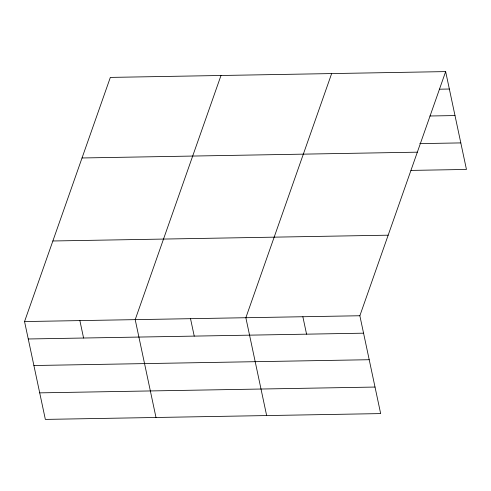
<?xml version="1.0" encoding="UTF-8"?>
<svg xmlns="http://www.w3.org/2000/svg" width="491" height="491" viewBox="0 0 491 491"><rect width="100%" height="100%" fill="white"/><g stroke="black" fill="none" stroke-linecap="round" stroke-linejoin="round"><path stroke-width="0.74" d="M445.65 71.6L359.86 315.75L380.66 413.594L45.35 419.4L24.55 321.556L110.34 77.406L445.65 71.6L466.45 169.444L410.967 170.408M220.993 75.491L135.203 319.641L155.997 417.485M331.646 73.576L245.856 317.726L266.65 415.57M439.476 89.196L449.357 89.024M429.913 115.999L454.997 115.563M419.768 143.618L460.81 142.906M82.028 157.973L417.344 152.173M52.862 240.983L388.172 235.183M24.55 321.556L359.86 315.75M28.257 338.98L363.567 333.18M33.897 365.519L369.207 359.719M39.703 392.861L375.02 387.055M302.861 316.738L306.562 334.162M190.526 318.684L194.233 336.108M79.873 320.598L83.58 338.023"/></g></svg>
